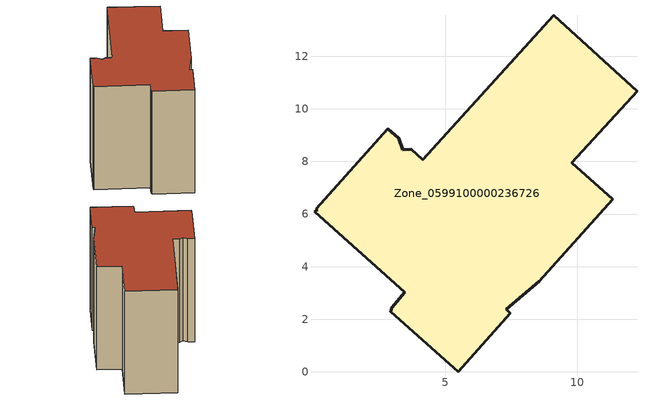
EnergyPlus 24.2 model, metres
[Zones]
Zone_0599100000236726
 floor ground (C_G): 4.13,8.07 9.11,13.56 12.28,10.67 9.8,7.94 11.35,6.56 8.56,3.44 7.31,2.38 7.47,2.22 5.48,0 2.93,2.28 2.97,2.44 3.45,3.03 0.03,6.09 0.13,6.17 0.09,6.21 2.81,9.25 3.22,8.88 3.38,8.44 3.7,8.45 z0
 wall outside (C_F): 7.47,2.22 7.31,2.38 8.56,3.44 11.35,6.56 9.8,7.94 12.28,10.67 9.11,13.56 4.13,8.07 3.7,8.45 3.38,8.44 3.22,8.88 2.81,9.25 0.09,6.21 0.13,6.17 0.03,6.09 3.45,3.03 2.97,2.44 2.93,2.28 5.48,0 7.47,2.22 z0:9.96
 roof outside (C_R): 4.13,8.07 3.7,8.45 3.38,8.44 3.22,8.88 2.81,9.25 0.09,6.21 0.13,6.17 0.03,6.09 3.45,3.03 2.97,2.44 2.93,2.28 5.48,0 7.47,2.22 7.31,2.38 8.56,3.44 11.35,6.56 9.8,7.94 12.28,10.67 9.11,13.56 z9.96
[BUILDING]
Pand.0599100000236726: North Axis=0; Terrain=City; Loads Convergence Tolerance Value=0.04; Temperature Convergence Tolerance Value=0.4; Solar Distribution=FullExterior; Maximum Number of Warmup Days=25; Minimum Number of Warmup Days=1
[Site:Location]
Rotterdam.The.Hague.AP_ZH_NLD Design_Conditions: Latitude=51.96; Longitude=4.45; Time Zone=1; Elevation=-4.5
[SITE:GROUNDTEMPERATURE:BUILDINGSURFACE]
18, 18, 18, 18, 18, 18, 18, 18, 18, 18, 18, 18
[MATERIAL] Thermal Absorptance=0.9; Solar Absorptance=0.7; Visible Absorptance=0.7
Name | Roughness | Thickness | Conductivity | Density | Specific Heat
G.D.1965 | MediumSmooth | 0.15 | 1 | 540 | 1210
F.D.1965 | Rough | 0.3 | 0.857143 | 1920 | 840
R.D.1965 | MediumRough | 0.2 | 0.08 | 1500 | 1000
[CONSTRUCTION]
C_G: G.D.1965
C_F: F.D.1965
C_R: R.D.1965
[ZONE]
Zone_0599100000236726: Type=1; Multiplier=1; Ceiling Height=Autocalculate; Volume=Autocalculate; Floor Area=autocalculate; Part of Total Floor Area=Yes
[ZONEINFILTRATION:DESIGNFLOWRATE]
Infil_Zone_0599100000236726: Zone or ZoneList or Space or SpaceList=Zone_0599100000236726; Schedule=AlwaysOn; Design Flow Rate Calculation Method=Flow/Area; Flow Rate per Floor Area=0.0042; Constant Term Coefficient=1; Temperature Term Coefficient=0; Velocity Term Coefficient=0; Velocity Squared Term Coefficient=0
[HVACTEMPLATE:ZONE:IDEALLOADSAIRSYSTEM]
Zone_0599100000236726: Maximum Heating Supply Air Temperature=50; Minimum Cooling Supply Air Temperature=13; Maximum Heating Supply Air Humidity Ratio=0.0156; Minimum Cooling Supply Air Humidity Ratio=0.0077; Heating Limit=NoLimit; Cooling Limit=NoLimit; Dehumidification Control Type=ConstantSensibleHeatRatio; Cooling Sensible Heat Ratio=0.7; Dehumidification Setpoint=60; Humidification Control Type=None; Humidification Setpoint=30; Outdoor Air Method=None; Outdoor Air Flow Rate per Person=0.00944; Outdoor Air Flow Rate per Zone Floor Area=0; Outdoor Air Flow Rate per Zone=0; Demand Controlled Ventilation Type=None; Outdoor Air Economizer Type=NoEconomizer; Heat Recovery Type=None; Sensible Heat Recovery Effectiveness=0.7; Latent Heat Recovery Effectiveness=0.65
[ZONECONTROL:THERMOSTAT]
ThermostatControl_Zone_0599100000236726: Zone or ZoneList=Zone_0599100000236726; Control Type Schedule=DualSetpointControlType; Control 1=Thermostat_Zone_0599100000236726; Temperature Difference Between Cutout And Setpoint=0
[THERMOSTATSETPOINT:DUALSETPOINT]
Thermostat_Zone_0599100000236726: Heating Setpoint Temperature Schedule=HeatingSetpoint_Zone_0599100000236726; Cooling Setpoint Temperature Schedule=CoolingSetpoint_Zone_0599100000236726
[SCHEDULE:COMPACT]
HeatingSetpoint_Zone_0599100000236726: Through: 12/31, For: AllDays, Until: 24:00, 21
CoolingSetpoint_Zone_0599100000236726: Through: 12/31, For: AllDays, Until: 24:00, 24
DualSetpointControlType: Through: 12/31, For: AllDays, Until: 24:00, 4
AlwaysOn: Through: 12/31, For: AllDays, Until: 24:00, 1
